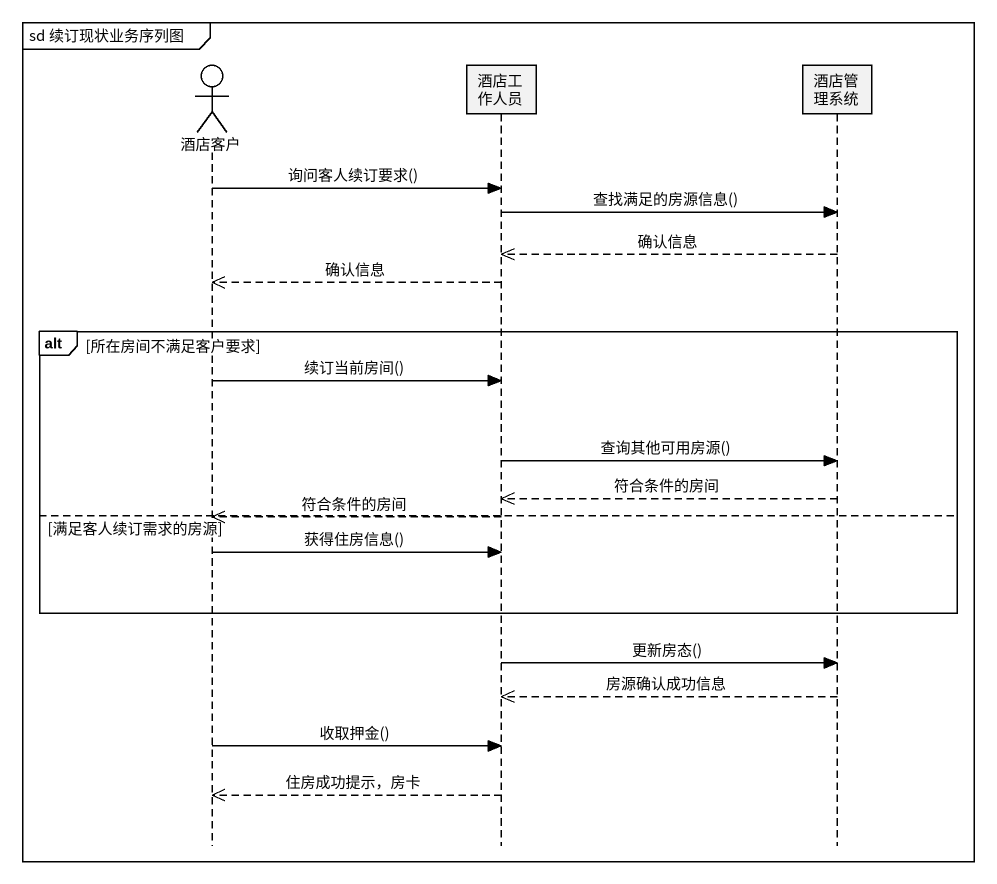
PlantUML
@startuml
mainframe sd 续订现状业务序列图
hide footbox
actor 酒店客户
participant 酒店工作人员
participant 酒店管理系统

酒店客户 -> 酒店工作人员 : 询问客人续订要求()
酒店工作人员 -> 酒店管理系统 : 查找满足的房源信息()
酒店管理系统 -->> 酒店工作人员 : 确认信息
酒店工作人员 -->> 酒店客户 : 确认信息
alt 所在房间不满足客户要求
  酒店客户 -> 酒店工作人员 : 续订当前房间()
  酒店工作人员 -> 酒店管理系统 : 查询其他可用房源()
  酒店管理系统 -->> 酒店工作人员 : 符合条件的房间
else 满足客人续订需求的房源
  酒店工作人员 -->> 酒店客户 : 符合条件的房间
  酒店客户 -> 酒店工作人员 : 获得住房信息()
end
酒店工作人员 -> 酒店管理系统 : 更新房态()
酒店管理系统 -->> 酒店工作人员 : 房源确认成功信息
酒店客户 -> 酒店工作人员 : 收取押金()
酒店工作人员 -->> 酒店客户 : 住房成功提示，房卡
@enduml
